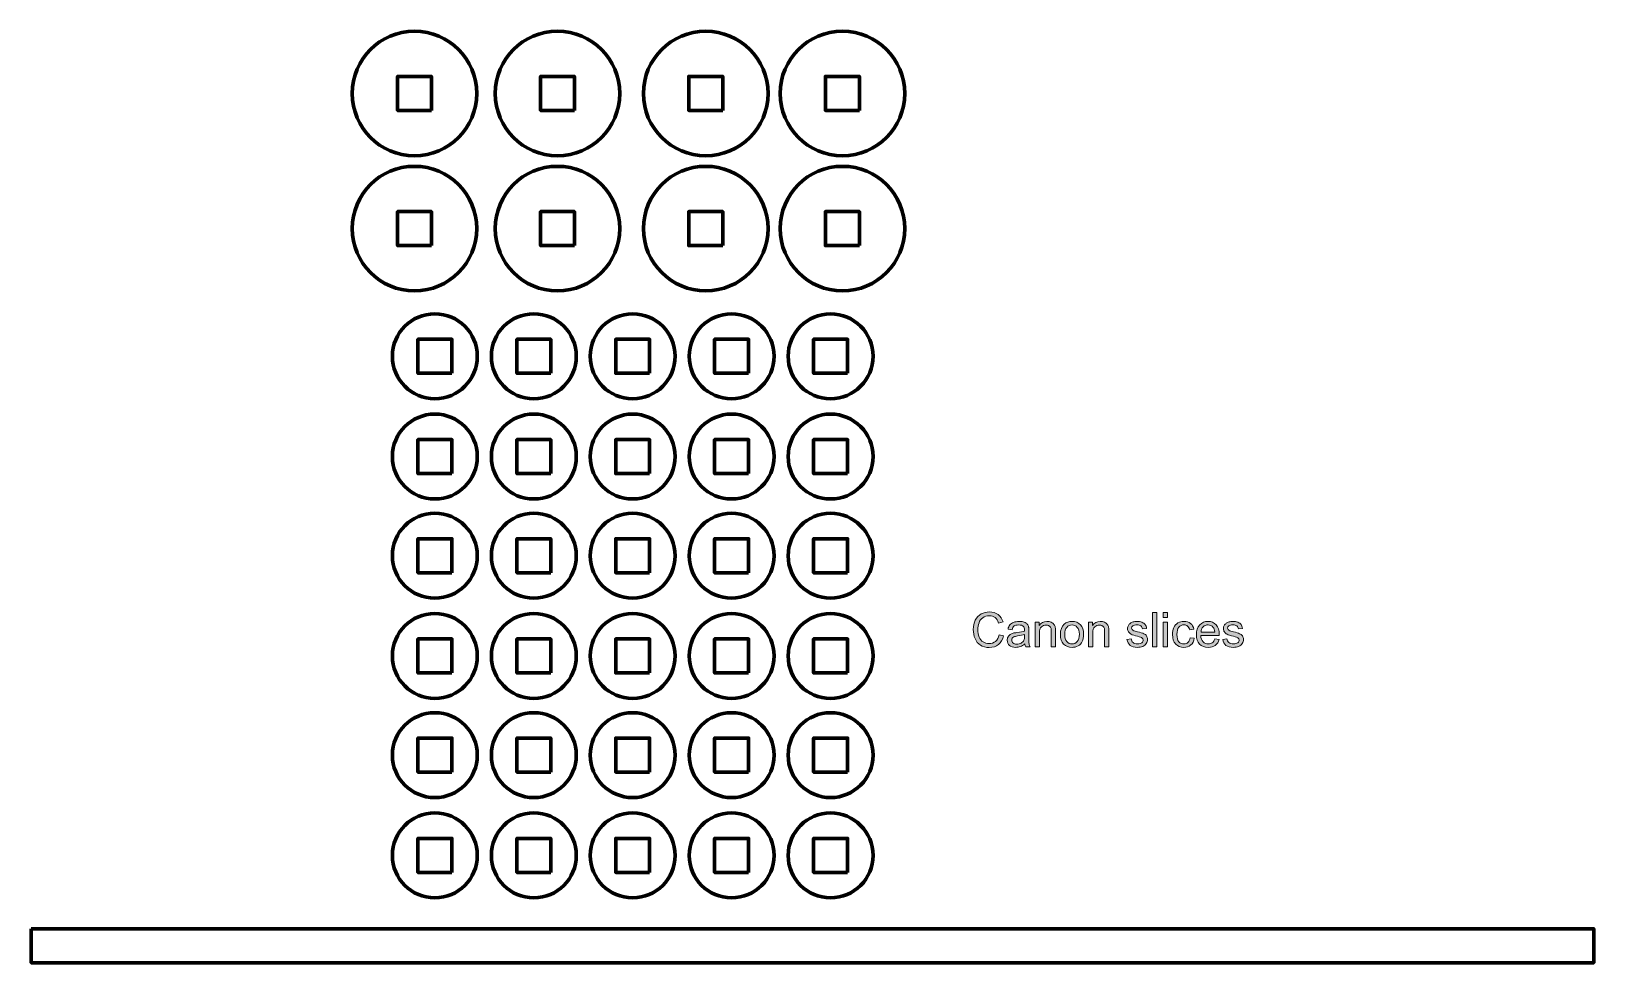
# Model space of a CAD drawing. Header units: inches. Extents: x 247 to 2765, y -1897 to -1110.
# Drawn here: x 656.5 to 794.5, y -1612.4 to -1530.1 of the extents above; entities that cross this region are included whole.
import ezdxf

# ---------------------------------------------------------------- set-up
doc = ezdxf.new("R2010")
doc.units = ezdxf.units.IN
doc.header["$MEASUREMENT"] = 0
doc.layers.add('Layer 1', color=7, linetype='Continuous')

# ---------------------------------------------------------------- blocks, each defined once
blk = doc.blocks.new('block 120')
at = {"layer": 'Layer 1', "true_color": 0x3cb54a}
h = blk.add_hatch(color=95, dxfattribs=at)
h.dxf.hatch_style = 2
edge = h.paths.add_edge_path()
edge.add_spline(control_points=[(742.02, -1583.43), (742.02, -1583.43), (742.42, -1583.53), (742.42, -1583.53), (742.34, -1583.86), (742.18, -1584.11), (741.97, -1584.29), (741.75, -1584.46), (741.48, -1584.55), (741.16, -1584.55), (740.84, -1584.55), (740.57, -1584.48), (740.37, -1584.35), (740.16, -1584.21), (740.01, -1584.02), (739.9, -1583.77), (739.79, -1583.52), (739.74, -1583.24), (739.74, -1582.96), (739.74, -1582.64), (739.8, -1582.36), (739.92, -1582.13), (740.04, -1581.89), (740.21, -1581.72), (740.44, -1581.59), (740.66, -1581.47), (740.9, -1581.41), (741.17, -1581.41), (741.47, -1581.41), (741.73, -1581.49), (741.94, -1581.64), (742.14, -1581.8), (742.29, -1582.01), (742.37, -1582.29), (742.37, -1582.29), (741.97, -1582.39), (741.97, -1582.39), (741.9, -1582.17), (741.8, -1582.01), (741.67, -1581.9), (741.53, -1581.8), (741.37, -1581.75), (741.16, -1581.75), (740.93, -1581.75), (740.74, -1581.81), (740.58, -1581.92), (740.42, -1582.03), (740.31, -1582.18), (740.25, -1582.37), (740.19, -1582.56), (740.15, -1582.75), (740.15, -1582.95), (740.15, -1583.21), (740.19, -1583.43), (740.27, -1583.63), (740.34, -1583.82), (740.46, -1583.96), (740.62, -1584.06), (740.77, -1584.15), (740.95, -1584.2), (741.13, -1584.2), (741.36, -1584.2), (741.55, -1584.14), (741.7, -1584.01), (741.86, -1583.88), (741.96, -1583.69), (742.02, -1583.43)], knot_values=[0, 0, 0, 0, 1, 1, 1, 2, 2, 2, 3, 3, 3, 4, 4, 4, 5, 5, 5, 6, 6, 6, 7, 7, 7, 8, 8, 8, 9, 9, 9, 10, 10, 10, 11, 11, 11, 12, 12, 12, 13, 13, 13, 14, 14, 14, 15, 15, 15, 16, 16, 16, 17, 17, 17, 18, 18, 18, 19, 19, 19, 20, 20, 20, 21, 21, 21, 22, 22, 22, 22], degree=3, periodic=1)
h = blk.add_hatch(color=95, dxfattribs=at)
h.dxf.hatch_style = 2
h.paths.add_polyline_path([(755.57, -1584.49), (755.57, -1581.46), (755.94, -1581.46), (755.94, -1584.49)])
h = blk.add_hatch(color=95, dxfattribs=at)
h.dxf.hatch_style = 2
h.paths.add_polyline_path([(756.52, -1581.89), (756.52, -1581.46), (756.89, -1581.46), (756.89, -1581.89)])
h.paths.add_polyline_path([(756.52, -1584.49), (756.52, -1582.3), (756.89, -1582.3), (756.89, -1584.49)])
h = blk.add_hatch(color=95, dxfattribs=at)
h.dxf.hatch_style = 2
edge = h.paths.add_edge_path()
edge.add_spline(control_points=[(744.3, -1584.22), (744.16, -1584.34), (744.03, -1584.42), (743.9, -1584.47), (743.77, -1584.52), (743.64, -1584.54), (743.49, -1584.54), (743.25, -1584.54), (743.06, -1584.48), (742.93, -1584.37), (742.81, -1584.25), (742.74, -1584.1), (742.74, -1583.91), (742.74, -1583.81), (742.76, -1583.71), (742.81, -1583.62), (742.86, -1583.53), (742.93, -1583.46), (743.01, -1583.41), (743.08, -1583.35), (743.17, -1583.31), (743.27, -1583.28), (743.35, -1583.26), (743.46, -1583.25), (743.6, -1583.23), (743.91, -1583.19), (744.13, -1583.15), (744.27, -1583.1), (744.27, -1583.05), (744.27, -1583.02), (744.27, -1583), (744.27, -1582.85), (744.23, -1582.75), (744.16, -1582.68), (744.07, -1582.6), (743.93, -1582.56), (743.74, -1582.56), (743.57, -1582.56), (743.44, -1582.59), (743.35, -1582.65), (743.27, -1582.71), (743.21, -1582.82), (743.17, -1582.98), (743.17, -1582.98), (742.81, -1582.93), (742.81, -1582.93), (742.84, -1582.77), (742.89, -1582.64), (742.97, -1582.55), (743.04, -1582.45), (743.15, -1582.38), (743.3, -1582.33), (743.44, -1582.28), (743.61, -1582.25), (743.8, -1582.25), (743.98, -1582.25), (744.13, -1582.27), (744.25, -1582.32), (744.37, -1582.36), (744.46, -1582.42), (744.51, -1582.48), (744.57, -1582.55), (744.6, -1582.63), (744.63, -1582.74), (744.64, -1582.8), (744.64, -1582.91), (744.64, -1583.08), (744.64, -1583.08), (744.64, -1583.58), (744.64, -1583.58), (744.64, -1583.92), (744.65, -1584.14), (744.67, -1584.23), (744.68, -1584.32), (744.72, -1584.41), (744.76, -1584.49), (744.76, -1584.49), (744.37, -1584.49), (744.37, -1584.49), (744.33, -1584.42), (744.31, -1584.33), (744.3, -1584.22)], knot_values=[0, 0, 0, 0, 1, 1, 1, 2, 2, 2, 3, 3, 3, 4, 4, 4, 5, 5, 5, 6, 6, 6, 7, 7, 7, 8, 8, 8, 9, 9, 9, 10, 10, 10, 11, 11, 11, 12, 12, 12, 13, 13, 13, 14, 14, 14, 15, 15, 15, 16, 16, 16, 17, 17, 17, 18, 18, 18, 19, 19, 19, 20, 20, 20, 21, 21, 21, 22, 22, 22, 23, 23, 23, 24, 24, 24, 25, 25, 25, 26, 26, 26, 27, 27, 27, 27], degree=3, periodic=1)
edge = h.paths.add_edge_path()
edge.add_spline(control_points=[(744.27, -1583.39), (744.13, -1583.45), (743.93, -1583.49), (743.66, -1583.53), (743.51, -1583.55), (743.4, -1583.58), (743.33, -1583.61), (743.27, -1583.63), (743.22, -1583.67), (743.19, -1583.73), (743.15, -1583.78), (743.14, -1583.84), (743.14, -1583.9), (743.14, -1584), (743.17, -1584.09), (743.25, -1584.15), (743.32, -1584.22), (743.43, -1584.25), (743.58, -1584.25), (743.72, -1584.25), (743.85, -1584.22), (743.96, -1584.16), (744.07, -1584.09), (744.16, -1584.01), (744.21, -1583.9), (744.25, -1583.82), (744.27, -1583.69), (744.27, -1583.53), (744.27, -1583.53), (744.27, -1583.39), (744.27, -1583.39)], knot_values=[0, 0, 0, 0, 1, 1, 1, 2, 2, 2, 3, 3, 3, 4, 4, 4, 5, 5, 5, 6, 6, 6, 7, 7, 7, 8, 8, 8, 9, 9, 9, 10, 10, 10, 10], degree=3, periodic=1)
h = blk.add_hatch(color=95, dxfattribs=at)
h.dxf.hatch_style = 2
edge = h.paths.add_edge_path()
edge.add_spline(control_points=[(745.22, -1584.49), (745.22, -1584.49), (745.22, -1582.3), (745.22, -1582.3), (745.22, -1582.3), (745.56, -1582.3), (745.56, -1582.3), (745.56, -1582.3), (745.56, -1582.61), (745.56, -1582.61), (745.72, -1582.37), (745.95, -1582.25), (746.25, -1582.25), (746.39, -1582.25), (746.51, -1582.27), (746.62, -1582.32), (746.73, -1582.37), (746.81, -1582.43), (746.87, -1582.51), (746.92, -1582.58), (746.96, -1582.68), (746.98, -1582.78), (747, -1582.85), (747, -1582.97), (747, -1583.14), (747, -1583.14), (747, -1584.49), (747, -1584.49), (747, -1584.49), (746.63, -1584.49), (746.63, -1584.49), (746.63, -1584.49), (746.63, -1583.16), (746.63, -1583.16), (746.63, -1583.01), (746.62, -1582.89), (746.59, -1582.82), (746.56, -1582.74), (746.51, -1582.68), (746.43, -1582.64), (746.36, -1582.59), (746.27, -1582.57), (746.17, -1582.57), (746.02, -1582.57), (745.88, -1582.62), (745.76, -1582.72), (745.65, -1582.82), (745.59, -1583.01), (745.59, -1583.29), (745.59, -1583.29), (745.59, -1584.49), (745.59, -1584.49), (745.59, -1584.49), (745.22, -1584.49), (745.22, -1584.49), (745.22, -1584.49), (745.22, -1584.49), (745.22, -1584.49)], knot_values=[0, 0, 0, 0, 1, 1, 1, 2, 2, 2, 3, 3, 3, 4, 4, 4, 5, 5, 5, 6, 6, 6, 7, 7, 7, 8, 8, 8, 9, 9, 9, 10, 10, 10, 11, 11, 11, 12, 12, 12, 13, 13, 13, 14, 14, 14, 15, 15, 15, 16, 16, 16, 17, 17, 17, 18, 18, 18, 19, 19, 19, 19], degree=3, periodic=1)
h = blk.add_hatch(color=95, dxfattribs=at)
h.dxf.hatch_style = 2
edge = h.paths.add_edge_path()
edge.add_spline(control_points=[(747.44, -1583.4), (747.44, -1582.99), (747.55, -1582.69), (747.78, -1582.49), (747.96, -1582.33), (748.19, -1582.25), (748.47, -1582.25), (748.77, -1582.25), (749.01, -1582.35), (749.21, -1582.55), (749.4, -1582.74), (749.49, -1583.02), (749.49, -1583.36), (749.49, -1583.65), (749.45, -1583.87), (749.37, -1584.03), (749.28, -1584.19), (749.16, -1584.32), (749, -1584.41), (748.83, -1584.5), (748.66, -1584.54), (748.47, -1584.54), (748.16, -1584.54), (747.91, -1584.44), (747.72, -1584.25), (747.53, -1584.05), (747.44, -1583.77), (747.44, -1583.4)], knot_values=[0, 0, 0, 0, 1, 1, 1, 2, 2, 2, 3, 3, 3, 4, 4, 4, 5, 5, 5, 6, 6, 6, 7, 7, 7, 8, 8, 8, 9, 9, 9, 9], degree=3, periodic=1)
edge = h.paths.add_edge_path()
edge.add_spline(control_points=[(747.82, -1583.4), (747.82, -1583.68), (747.88, -1583.89), (748, -1584.03), (748.13, -1584.17), (748.28, -1584.24), (748.47, -1584.24), (748.65, -1584.24), (748.8, -1584.17), (748.93, -1584.03), (749.05, -1583.89), (749.11, -1583.67), (749.11, -1583.38), (749.11, -1583.11), (749.05, -1582.91), (748.93, -1582.77), (748.8, -1582.63), (748.65, -1582.56), (748.47, -1582.56), (748.28, -1582.56), (748.13, -1582.63), (748, -1582.77), (747.88, -1582.9), (747.82, -1583.11), (747.82, -1583.4)], knot_values=[0, 0, 0, 0, 1, 1, 1, 2, 2, 2, 3, 3, 3, 4, 4, 4, 5, 5, 5, 6, 6, 6, 7, 7, 7, 8, 8, 8, 8], degree=3, periodic=1)
h = blk.add_hatch(color=95, dxfattribs=at)
h.dxf.hatch_style = 2
edge = h.paths.add_edge_path()
edge.add_spline(control_points=[(749.93, -1584.49), (749.93, -1584.49), (749.93, -1582.3), (749.93, -1582.3), (749.93, -1582.3), (750.26, -1582.3), (750.26, -1582.3), (750.26, -1582.3), (750.26, -1582.61), (750.26, -1582.61), (750.42, -1582.37), (750.66, -1582.25), (750.96, -1582.25), (751.09, -1582.25), (751.22, -1582.27), (751.33, -1582.32), (751.44, -1582.37), (751.52, -1582.43), (751.58, -1582.51), (751.63, -1582.58), (751.67, -1582.68), (751.69, -1582.78), (751.71, -1582.85), (751.71, -1582.97), (751.71, -1583.14), (751.71, -1583.14), (751.71, -1584.49), (751.71, -1584.49), (751.71, -1584.49), (751.34, -1584.49), (751.34, -1584.49), (751.34, -1584.49), (751.34, -1583.16), (751.34, -1583.16), (751.34, -1583.01), (751.33, -1582.89), (751.3, -1582.82), (751.27, -1582.74), (751.22, -1582.68), (751.14, -1582.64), (751.07, -1582.59), (750.98, -1582.57), (750.88, -1582.57), (750.73, -1582.57), (750.59, -1582.62), (750.47, -1582.72), (750.36, -1582.82), (750.3, -1583.01), (750.3, -1583.29), (750.3, -1583.29), (750.3, -1584.49), (750.3, -1584.49), (750.3, -1584.49), (749.93, -1584.49), (749.93, -1584.49), (749.93, -1584.49), (749.93, -1584.49), (749.93, -1584.49)], knot_values=[0, 0, 0, 0, 1, 1, 1, 2, 2, 2, 3, 3, 3, 4, 4, 4, 5, 5, 5, 6, 6, 6, 7, 7, 7, 8, 8, 8, 9, 9, 9, 10, 10, 10, 11, 11, 11, 12, 12, 12, 13, 13, 13, 14, 14, 14, 15, 15, 15, 16, 16, 16, 17, 17, 17, 18, 18, 18, 19, 19, 19, 19], degree=3, periodic=1)
h = blk.add_hatch(color=95, dxfattribs=at)
h.dxf.hatch_style = 2
edge = h.paths.add_edge_path()
edge.add_spline(control_points=[(753.31, -1583.84), (753.31, -1583.84), (753.68, -1583.78), (753.68, -1583.78), (753.7, -1583.93), (753.76, -1584.04), (753.85, -1584.12), (753.95, -1584.2), (754.08, -1584.24), (754.25, -1584.24), (754.42, -1584.24), (754.54, -1584.2), (754.63, -1584.13), (754.71, -1584.06), (754.75, -1583.98), (754.75, -1583.89), (754.75, -1583.8), (754.72, -1583.74), (754.64, -1583.69), (754.59, -1583.66), (754.46, -1583.61), (754.26, -1583.56), (753.99, -1583.49), (753.8, -1583.43), (753.69, -1583.38), (753.59, -1583.33), (753.51, -1583.26), (753.45, -1583.18), (753.4, -1583.09), (753.37, -1582.99), (753.37, -1582.88), (753.37, -1582.78), (753.4, -1582.69), (753.44, -1582.61), (753.48, -1582.53), (753.55, -1582.46), (753.62, -1582.4), (753.68, -1582.36), (753.76, -1582.32), (753.86, -1582.29), (753.96, -1582.26), (754.07, -1582.25), (754.18, -1582.25), (754.35, -1582.25), (754.5, -1582.27), (754.63, -1582.32), (754.76, -1582.37), (754.86, -1582.44), (754.92, -1582.52), (754.98, -1582.61), (755.03, -1582.72), (755.05, -1582.86), (755.05, -1582.86), (754.69, -1582.91), (754.69, -1582.91), (754.67, -1582.8), (754.62, -1582.71), (754.54, -1582.65), (754.46, -1582.59), (754.35, -1582.55), (754.21, -1582.55), (754.04, -1582.55), (753.92, -1582.58), (753.84, -1582.64), (753.77, -1582.69), (753.73, -1582.76), (753.73, -1582.84), (753.73, -1582.89), (753.75, -1582.93), (753.78, -1582.97), (753.81, -1583.01), (753.86, -1583.04), (753.92, -1583.07), (753.96, -1583.08), (754.07, -1583.11), (754.25, -1583.16), (754.51, -1583.23), (754.7, -1583.29), (754.8, -1583.33), (754.9, -1583.38), (754.99, -1583.44), (755.05, -1583.53), (755.1, -1583.61), (755.13, -1583.72), (755.13, -1583.85), (755.13, -1583.97), (755.1, -1584.09), (755.02, -1584.2), (754.95, -1584.31), (754.85, -1584.39), (754.71, -1584.45), (754.58, -1584.51), (754.42, -1584.54), (754.25, -1584.54), (753.96, -1584.54), (753.75, -1584.48), (753.6, -1584.36), (753.45, -1584.25), (753.35, -1584.07), (753.31, -1583.84)], knot_values=[0, 0, 0, 0, 1, 1, 1, 2, 2, 2, 3, 3, 3, 4, 4, 4, 5, 5, 5, 6, 6, 6, 7, 7, 7, 8, 8, 8, 9, 9, 9, 10, 10, 10, 11, 11, 11, 12, 12, 12, 13, 13, 13, 14, 14, 14, 15, 15, 15, 16, 16, 16, 17, 17, 17, 18, 18, 18, 19, 19, 19, 20, 20, 20, 21, 21, 21, 22, 22, 22, 23, 23, 23, 24, 24, 24, 25, 25, 25, 26, 26, 26, 27, 27, 27, 28, 28, 28, 29, 29, 29, 30, 30, 30, 31, 31, 31, 32, 32, 32, 33, 33, 33, 33], degree=3, periodic=1)
h = blk.add_hatch(color=95, dxfattribs=at)
h.dxf.hatch_style = 2
edge = h.paths.add_edge_path()
edge.add_spline(control_points=[(758.89, -1583.69), (758.89, -1583.69), (759.26, -1583.74), (759.26, -1583.74), (759.22, -1583.99), (759.11, -1584.19), (758.95, -1584.33), (758.78, -1584.47), (758.58, -1584.54), (758.34, -1584.54), (758.04, -1584.54), (757.8, -1584.44), (757.62, -1584.25), (757.43, -1584.05), (757.34, -1583.77), (757.34, -1583.4), (757.34, -1583.17), (757.38, -1582.96), (757.46, -1582.78), (757.54, -1582.6), (757.66, -1582.47), (757.82, -1582.38), (757.98, -1582.29), (758.16, -1582.25), (758.34, -1582.25), (758.58, -1582.25), (758.78, -1582.31), (758.93, -1582.43), (759.08, -1582.55), (759.18, -1582.72), (759.22, -1582.94), (759.22, -1582.94), (758.86, -1583), (758.86, -1583), (758.82, -1582.85), (758.76, -1582.74), (758.67, -1582.67), (758.59, -1582.59), (758.48, -1582.55), (758.36, -1582.55), (758.17, -1582.55), (758.02, -1582.62), (757.9, -1582.76), (757.78, -1582.89), (757.73, -1583.1), (757.73, -1583.39), (757.73, -1583.69), (757.78, -1583.9), (757.89, -1584.04), (758.01, -1584.17), (758.16, -1584.24), (758.34, -1584.24), (758.48, -1584.24), (758.61, -1584.19), (758.7, -1584.1), (758.8, -1584.01), (758.86, -1583.88), (758.89, -1583.69)], knot_values=[0, 0, 0, 0, 1, 1, 1, 2, 2, 2, 3, 3, 3, 4, 4, 4, 5, 5, 5, 6, 6, 6, 7, 7, 7, 8, 8, 8, 9, 9, 9, 10, 10, 10, 11, 11, 11, 12, 12, 12, 13, 13, 13, 14, 14, 14, 15, 15, 15, 16, 16, 16, 17, 17, 17, 18, 18, 18, 19, 19, 19, 19], degree=3, periodic=1)
h = blk.add_hatch(color=95, dxfattribs=at)
h.dxf.hatch_style = 2
edge = h.paths.add_edge_path()
edge.add_spline(control_points=[(761.08, -1583.79), (761.08, -1583.79), (761.46, -1583.83), (761.46, -1583.83), (761.4, -1584.06), (761.29, -1584.23), (761.12, -1584.36), (760.96, -1584.48), (760.75, -1584.54), (760.5, -1584.54), (760.17, -1584.54), (759.92, -1584.44), (759.73, -1584.25), (759.54, -1584.05), (759.45, -1583.77), (759.45, -1583.41), (759.45, -1583.05), (759.55, -1582.76), (759.74, -1582.55), (759.93, -1582.35), (760.17, -1582.25), (760.48, -1582.25), (760.77, -1582.25), (761.01, -1582.35), (761.2, -1582.55), (761.38, -1582.75), (761.47, -1583.03), (761.47, -1583.39), (761.47, -1583.41), (761.47, -1583.45), (761.47, -1583.49), (761.47, -1583.49), (759.83, -1583.49), (759.83, -1583.49), (759.85, -1583.73), (759.92, -1583.92), (760.04, -1584.05), (760.16, -1584.17), (760.31, -1584.24), (760.5, -1584.24), (760.64, -1584.24), (760.75, -1584.2), (760.85, -1584.13), (760.94, -1584.06), (761.02, -1583.94), (761.08, -1583.79)], knot_values=[0, 0, 0, 0, 1, 1, 1, 2, 2, 2, 3, 3, 3, 4, 4, 4, 5, 5, 5, 6, 6, 6, 7, 7, 7, 8, 8, 8, 9, 9, 9, 10, 10, 10, 11, 11, 11, 12, 12, 12, 13, 13, 13, 14, 14, 14, 15, 15, 15, 15], degree=3, periodic=1)
edge = h.paths.add_edge_path()
edge.add_spline(control_points=[(759.86, -1583.19), (759.86, -1583.19), (761.08, -1583.19), (761.08, -1583.19), (761.06, -1583), (761.02, -1582.86), (760.94, -1582.77), (760.82, -1582.63), (760.67, -1582.55), (760.48, -1582.55), (760.31, -1582.55), (760.16, -1582.61), (760.05, -1582.73), (759.93, -1582.84), (759.87, -1582.99), (759.86, -1583.19)], knot_values=[0, 0, 0, 0, 1, 1, 1, 2, 2, 2, 3, 3, 3, 4, 4, 4, 5, 5, 5, 5], degree=3, periodic=1)
h = blk.add_hatch(color=95, dxfattribs=at)
h.dxf.hatch_style = 2
edge = h.paths.add_edge_path()
edge.add_spline(control_points=[(761.78, -1583.84), (761.78, -1583.84), (762.15, -1583.78), (762.15, -1583.78), (762.17, -1583.93), (762.23, -1584.04), (762.32, -1584.12), (762.41, -1584.2), (762.55, -1584.24), (762.72, -1584.24), (762.89, -1584.24), (763.01, -1584.2), (763.1, -1584.13), (763.18, -1584.06), (763.22, -1583.98), (763.22, -1583.89), (763.22, -1583.8), (763.18, -1583.74), (763.11, -1583.69), (763.06, -1583.66), (762.93, -1583.61), (762.73, -1583.56), (762.46, -1583.49), (762.27, -1583.43), (762.16, -1583.38), (762.06, -1583.33), (761.98, -1583.26), (761.92, -1583.18), (761.87, -1583.09), (761.84, -1582.99), (761.84, -1582.88), (761.84, -1582.78), (761.86, -1582.69), (761.91, -1582.61), (761.95, -1582.53), (762.01, -1582.46), (762.09, -1582.4), (762.15, -1582.36), (762.23, -1582.32), (762.33, -1582.29), (762.43, -1582.26), (762.54, -1582.25), (762.65, -1582.25), (762.82, -1582.25), (762.97, -1582.27), (763.1, -1582.32), (763.23, -1582.37), (763.33, -1582.44), (763.39, -1582.52), (763.45, -1582.61), (763.5, -1582.72), (763.52, -1582.86), (763.52, -1582.86), (763.16, -1582.91), (763.16, -1582.91), (763.14, -1582.8), (763.09, -1582.71), (763.01, -1582.65), (762.93, -1582.59), (762.82, -1582.55), (762.68, -1582.55), (762.51, -1582.55), (762.38, -1582.58), (762.31, -1582.64), (762.24, -1582.69), (762.2, -1582.76), (762.2, -1582.84), (762.2, -1582.89), (762.22, -1582.93), (762.25, -1582.97), (762.28, -1583.01), (762.33, -1583.04), (762.39, -1583.07), (762.43, -1583.08), (762.54, -1583.11), (762.72, -1583.16), (762.98, -1583.23), (763.16, -1583.29), (763.27, -1583.33), (763.37, -1583.38), (763.46, -1583.44), (763.51, -1583.53), (763.57, -1583.61), (763.6, -1583.72), (763.6, -1583.85), (763.6, -1583.97), (763.57, -1584.09), (763.49, -1584.2), (763.42, -1584.31), (763.32, -1584.39), (763.18, -1584.45), (763.04, -1584.51), (762.89, -1584.54), (762.72, -1584.54), (762.43, -1584.54), (762.21, -1584.48), (762.06, -1584.36), (761.92, -1584.25), (761.82, -1584.07), (761.78, -1583.84)], knot_values=[0, 0, 0, 0, 1, 1, 1, 2, 2, 2, 3, 3, 3, 4, 4, 4, 5, 5, 5, 6, 6, 6, 7, 7, 7, 8, 8, 8, 9, 9, 9, 10, 10, 10, 11, 11, 11, 12, 12, 12, 13, 13, 13, 14, 14, 14, 15, 15, 15, 16, 16, 16, 17, 17, 17, 18, 18, 18, 19, 19, 19, 20, 20, 20, 21, 21, 21, 22, 22, 22, 23, 23, 23, 24, 24, 24, 25, 25, 25, 26, 26, 26, 27, 27, 27, 28, 28, 28, 29, 29, 29, 30, 30, 30, 31, 31, 31, 32, 32, 32, 33, 33, 33, 33], degree=3, periodic=1)
at = {"layer": 'Layer 1', "lineweight": 0}
for points in [[(755.57, -1584.49), (755.57, -1581.46), (755.94, -1581.46), (755.94, -1584.49), (755.57, -1584.49)], [(756.52, -1581.89), (756.52, -1581.46), (756.89, -1581.46), (756.89, -1581.89), (756.52, -1581.89)], [(756.52, -1584.49), (756.52, -1582.3), (756.89, -1582.3), (756.89, -1584.49), (756.52, -1584.49)]]:
    blk.add_lwpolyline(points, dxfattribs=at)
for points, knots in [([(742.02, -1583.43), (742.02, -1583.43), (742.42, -1583.53), (742.42, -1583.53), (742.34, -1583.86), (742.18, -1584.11), (741.97, -1584.29), (741.75, -1584.46), (741.48, -1584.55), (741.16, -1584.55), (740.84, -1584.55), (740.57, -1584.48), (740.37, -1584.35), (740.16, -1584.21), (740.01, -1584.02), (739.9, -1583.77), (739.79, -1583.52), (739.74, -1583.24), (739.74, -1582.96), (739.74, -1582.64), (739.8, -1582.36), (739.92, -1582.13), (740.04, -1581.89), (740.21, -1581.72), (740.44, -1581.59), (740.66, -1581.47), (740.9, -1581.41), (741.17, -1581.41), (741.47, -1581.41), (741.73, -1581.49), (741.94, -1581.64), (742.14, -1581.8), (742.29, -1582.01), (742.37, -1582.29), (742.37, -1582.29), (741.97, -1582.39), (741.97, -1582.39), (741.9, -1582.17), (741.8, -1582.01), (741.67, -1581.9), (741.53, -1581.8), (741.37, -1581.75), (741.16, -1581.75), (740.93, -1581.75), (740.74, -1581.81), (740.58, -1581.92), (740.42, -1582.03), (740.31, -1582.18), (740.25, -1582.37), (740.19, -1582.56), (740.15, -1582.75), (740.15, -1582.95), (740.15, -1583.21), (740.19, -1583.43), (740.27, -1583.63), (740.34, -1583.82), (740.46, -1583.96), (740.62, -1584.06), (740.77, -1584.15), (740.95, -1584.2), (741.13, -1584.2), (741.36, -1584.2), (741.55, -1584.14), (741.7, -1584.01), (741.86, -1583.88), (741.96, -1583.69), (742.02, -1583.43)], [0, 0, 0, 0, 1, 1, 1, 2, 2, 2, 3, 3, 3, 4, 4, 4, 5, 5, 5, 6, 6, 6, 7, 7, 7, 8, 8, 8, 9, 9, 9, 10, 10, 10, 11, 11, 11, 12, 12, 12, 13, 13, 13, 14, 14, 14, 15, 15, 15, 16, 16, 16, 17, 17, 17, 18, 18, 18, 19, 19, 19, 20, 20, 20, 21, 21, 21, 22, 22, 22, 22]), ([(744.3, -1584.22), (744.16, -1584.34), (744.03, -1584.42), (743.9, -1584.47), (743.77, -1584.52), (743.64, -1584.54), (743.49, -1584.54), (743.25, -1584.54), (743.06, -1584.48), (742.93, -1584.37), (742.81, -1584.25), (742.74, -1584.1), (742.74, -1583.91), (742.74, -1583.81), (742.76, -1583.71), (742.81, -1583.62), (742.86, -1583.53), (742.93, -1583.46), (743.01, -1583.41), (743.08, -1583.35), (743.17, -1583.31), (743.27, -1583.28), (743.35, -1583.26), (743.46, -1583.25), (743.6, -1583.23), (743.91, -1583.19), (744.13, -1583.15), (744.27, -1583.1), (744.27, -1583.05), (744.27, -1583.02), (744.27, -1583), (744.27, -1582.85), (744.23, -1582.75), (744.16, -1582.68), (744.07, -1582.6), (743.93, -1582.56), (743.74, -1582.56), (743.57, -1582.56), (743.44, -1582.59), (743.35, -1582.65), (743.27, -1582.71), (743.21, -1582.82), (743.17, -1582.98), (743.17, -1582.98), (742.81, -1582.93), (742.81, -1582.93), (742.84, -1582.77), (742.89, -1582.64), (742.97, -1582.55), (743.04, -1582.45), (743.15, -1582.38), (743.3, -1582.33), (743.44, -1582.28), (743.61, -1582.25), (743.8, -1582.25), (743.98, -1582.25), (744.13, -1582.27), (744.25, -1582.32), (744.37, -1582.36), (744.46, -1582.42), (744.51, -1582.48), (744.57, -1582.55), (744.6, -1582.63), (744.63, -1582.74), (744.64, -1582.8), (744.64, -1582.91), (744.64, -1583.08), (744.64, -1583.08), (744.64, -1583.58), (744.64, -1583.58), (744.64, -1583.92), (744.65, -1584.14), (744.67, -1584.23), (744.68, -1584.32), (744.72, -1584.41), (744.76, -1584.49), (744.76, -1584.49), (744.37, -1584.49), (744.37, -1584.49), (744.33, -1584.42), (744.31, -1584.33), (744.3, -1584.22)], [0, 0, 0, 0, 1, 1, 1, 2, 2, 2, 3, 3, 3, 4, 4, 4, 5, 5, 5, 6, 6, 6, 7, 7, 7, 8, 8, 8, 9, 9, 9, 10, 10, 10, 11, 11, 11, 12, 12, 12, 13, 13, 13, 14, 14, 14, 15, 15, 15, 16, 16, 16, 17, 17, 17, 18, 18, 18, 19, 19, 19, 20, 20, 20, 21, 21, 21, 22, 22, 22, 23, 23, 23, 24, 24, 24, 25, 25, 25, 26, 26, 26, 27, 27, 27, 27]), ([(745.22, -1584.49), (745.22, -1584.49), (745.22, -1582.3), (745.22, -1582.3), (745.22, -1582.3), (745.56, -1582.3), (745.56, -1582.3), (745.56, -1582.3), (745.56, -1582.61), (745.56, -1582.61), (745.72, -1582.37), (745.95, -1582.25), (746.25, -1582.25), (746.39, -1582.25), (746.51, -1582.27), (746.62, -1582.32), (746.73, -1582.37), (746.81, -1582.43), (746.87, -1582.51), (746.92, -1582.58), (746.96, -1582.68), (746.98, -1582.78), (747, -1582.85), (747, -1582.97), (747, -1583.14), (747, -1583.14), (747, -1584.49), (747, -1584.49), (747, -1584.49), (746.63, -1584.49), (746.63, -1584.49), (746.63, -1584.49), (746.63, -1583.16), (746.63, -1583.16), (746.63, -1583.01), (746.62, -1582.89), (746.59, -1582.82), (746.56, -1582.74), (746.51, -1582.68), (746.43, -1582.64), (746.36, -1582.59), (746.27, -1582.57), (746.17, -1582.57), (746.02, -1582.57), (745.88, -1582.62), (745.76, -1582.72), (745.65, -1582.82), (745.59, -1583.01), (745.59, -1583.29), (745.59, -1583.29), (745.59, -1584.49), (745.59, -1584.49), (745.59, -1584.49), (745.22, -1584.49), (745.22, -1584.49), (745.22, -1584.49), (745.22, -1584.49), (745.22, -1584.49)], [0, 0, 0, 0, 1, 1, 1, 2, 2, 2, 3, 3, 3, 4, 4, 4, 5, 5, 5, 6, 6, 6, 7, 7, 7, 8, 8, 8, 9, 9, 9, 10, 10, 10, 11, 11, 11, 12, 12, 12, 13, 13, 13, 14, 14, 14, 15, 15, 15, 16, 16, 16, 17, 17, 17, 18, 18, 18, 19, 19, 19, 19]), ([(747.44, -1583.4), (747.44, -1582.99), (747.55, -1582.69), (747.78, -1582.49), (747.96, -1582.33), (748.19, -1582.25), (748.47, -1582.25), (748.77, -1582.25), (749.01, -1582.35), (749.21, -1582.55), (749.4, -1582.74), (749.49, -1583.02), (749.49, -1583.36), (749.49, -1583.65), (749.45, -1583.87), (749.37, -1584.03), (749.28, -1584.19), (749.16, -1584.32), (749, -1584.41), (748.83, -1584.5), (748.66, -1584.54), (748.47, -1584.54), (748.16, -1584.54), (747.91, -1584.44), (747.72, -1584.25), (747.53, -1584.05), (747.44, -1583.77), (747.44, -1583.4)], [0, 0, 0, 0, 1, 1, 1, 2, 2, 2, 3, 3, 3, 4, 4, 4, 5, 5, 5, 6, 6, 6, 7, 7, 7, 8, 8, 8, 9, 9, 9, 9]), ([(747.82, -1583.4), (747.82, -1583.68), (747.88, -1583.89), (748, -1584.03), (748.13, -1584.17), (748.28, -1584.24), (748.47, -1584.24), (748.65, -1584.24), (748.8, -1584.17), (748.93, -1584.03), (749.05, -1583.89), (749.11, -1583.67), (749.11, -1583.38), (749.11, -1583.11), (749.05, -1582.91), (748.93, -1582.77), (748.8, -1582.63), (748.65, -1582.56), (748.47, -1582.56), (748.28, -1582.56), (748.13, -1582.63), (748, -1582.77), (747.88, -1582.9), (747.82, -1583.11), (747.82, -1583.4)], [0, 0, 0, 0, 1, 1, 1, 2, 2, 2, 3, 3, 3, 4, 4, 4, 5, 5, 5, 6, 6, 6, 7, 7, 7, 8, 8, 8, 8]), ([(749.93, -1584.49), (749.93, -1584.49), (749.93, -1582.3), (749.93, -1582.3), (749.93, -1582.3), (750.26, -1582.3), (750.26, -1582.3), (750.26, -1582.3), (750.26, -1582.61), (750.26, -1582.61), (750.42, -1582.37), (750.66, -1582.25), (750.96, -1582.25), (751.09, -1582.25), (751.22, -1582.27), (751.33, -1582.32), (751.44, -1582.37), (751.52, -1582.43), (751.58, -1582.51), (751.63, -1582.58), (751.67, -1582.68), (751.69, -1582.78), (751.71, -1582.85), (751.71, -1582.97), (751.71, -1583.14), (751.71, -1583.14), (751.71, -1584.49), (751.71, -1584.49), (751.71, -1584.49), (751.34, -1584.49), (751.34, -1584.49), (751.34, -1584.49), (751.34, -1583.16), (751.34, -1583.16), (751.34, -1583.01), (751.33, -1582.89), (751.3, -1582.82), (751.27, -1582.74), (751.22, -1582.68), (751.14, -1582.64), (751.07, -1582.59), (750.98, -1582.57), (750.88, -1582.57), (750.73, -1582.57), (750.59, -1582.62), (750.47, -1582.72), (750.36, -1582.82), (750.3, -1583.01), (750.3, -1583.29), (750.3, -1583.29), (750.3, -1584.49), (750.3, -1584.49), (750.3, -1584.49), (749.93, -1584.49), (749.93, -1584.49), (749.93, -1584.49), (749.93, -1584.49), (749.93, -1584.49)], [0, 0, 0, 0, 1, 1, 1, 2, 2, 2, 3, 3, 3, 4, 4, 4, 5, 5, 5, 6, 6, 6, 7, 7, 7, 8, 8, 8, 9, 9, 9, 10, 10, 10, 11, 11, 11, 12, 12, 12, 13, 13, 13, 14, 14, 14, 15, 15, 15, 16, 16, 16, 17, 17, 17, 18, 18, 18, 19, 19, 19, 19]), ([(753.31, -1583.84), (753.31, -1583.84), (753.68, -1583.78), (753.68, -1583.78), (753.7, -1583.93), (753.76, -1584.04), (753.85, -1584.12), (753.95, -1584.2), (754.08, -1584.24), (754.25, -1584.24), (754.42, -1584.24), (754.54, -1584.2), (754.63, -1584.13), (754.71, -1584.06), (754.75, -1583.98), (754.75, -1583.89), (754.75, -1583.8), (754.72, -1583.74), (754.64, -1583.69), (754.59, -1583.66), (754.46, -1583.61), (754.26, -1583.56), (753.99, -1583.49), (753.8, -1583.43), (753.69, -1583.38), (753.59, -1583.33), (753.51, -1583.26), (753.45, -1583.18), (753.4, -1583.09), (753.37, -1582.99), (753.37, -1582.88), (753.37, -1582.78), (753.4, -1582.69), (753.44, -1582.61), (753.48, -1582.53), (753.55, -1582.46), (753.62, -1582.4), (753.68, -1582.36), (753.76, -1582.32), (753.86, -1582.29), (753.96, -1582.26), (754.07, -1582.25), (754.18, -1582.25), (754.35, -1582.25), (754.5, -1582.27), (754.63, -1582.32), (754.76, -1582.37), (754.86, -1582.44), (754.92, -1582.52), (754.98, -1582.61), (755.03, -1582.72), (755.05, -1582.86), (755.05, -1582.86), (754.69, -1582.91), (754.69, -1582.91), (754.67, -1582.8), (754.62, -1582.71), (754.54, -1582.65), (754.46, -1582.59), (754.35, -1582.55), (754.21, -1582.55), (754.04, -1582.55), (753.92, -1582.58), (753.84, -1582.64), (753.77, -1582.69), (753.73, -1582.76), (753.73, -1582.84), (753.73, -1582.89), (753.75, -1582.93), (753.78, -1582.97), (753.81, -1583.01), (753.86, -1583.04), (753.92, -1583.07), (753.96, -1583.08), (754.07, -1583.11), (754.25, -1583.16), (754.51, -1583.23), (754.7, -1583.29), (754.8, -1583.33), (754.9, -1583.38), (754.99, -1583.44), (755.05, -1583.53), (755.1, -1583.61), (755.13, -1583.72), (755.13, -1583.85), (755.13, -1583.97), (755.1, -1584.09), (755.02, -1584.2), (754.95, -1584.31), (754.85, -1584.39), (754.71, -1584.45), (754.58, -1584.51), (754.42, -1584.54), (754.25, -1584.54), (753.96, -1584.54), (753.75, -1584.48), (753.6, -1584.36), (753.45, -1584.25), (753.35, -1584.07), (753.31, -1583.84)], [0, 0, 0, 0, 1, 1, 1, 2, 2, 2, 3, 3, 3, 4, 4, 4, 5, 5, 5, 6, 6, 6, 7, 7, 7, 8, 8, 8, 9, 9, 9, 10, 10, 10, 11, 11, 11, 12, 12, 12, 13, 13, 13, 14, 14, 14, 15, 15, 15, 16, 16, 16, 17, 17, 17, 18, 18, 18, 19, 19, 19, 20, 20, 20, 21, 21, 21, 22, 22, 22, 23, 23, 23, 24, 24, 24, 25, 25, 25, 26, 26, 26, 27, 27, 27, 28, 28, 28, 29, 29, 29, 30, 30, 30, 31, 31, 31, 32, 32, 32, 33, 33, 33, 33]), ([(758.89, -1583.69), (758.89, -1583.69), (759.26, -1583.74), (759.26, -1583.74), (759.22, -1583.99), (759.11, -1584.19), (758.95, -1584.33), (758.78, -1584.47), (758.58, -1584.54), (758.34, -1584.54), (758.04, -1584.54), (757.8, -1584.44), (757.62, -1584.25), (757.43, -1584.05), (757.34, -1583.77), (757.34, -1583.4), (757.34, -1583.17), (757.38, -1582.96), (757.46, -1582.78), (757.54, -1582.6), (757.66, -1582.47), (757.82, -1582.38), (757.98, -1582.29), (758.16, -1582.25), (758.34, -1582.25), (758.58, -1582.25), (758.78, -1582.31), (758.93, -1582.43), (759.08, -1582.55), (759.18, -1582.72), (759.22, -1582.94), (759.22, -1582.94), (758.86, -1583), (758.86, -1583), (758.82, -1582.85), (758.76, -1582.74), (758.67, -1582.67), (758.59, -1582.59), (758.48, -1582.55), (758.36, -1582.55), (758.17, -1582.55), (758.02, -1582.62), (757.9, -1582.76), (757.78, -1582.89), (757.73, -1583.1), (757.73, -1583.39), (757.73, -1583.69), (757.78, -1583.9), (757.89, -1584.04), (758.01, -1584.17), (758.16, -1584.24), (758.34, -1584.24), (758.48, -1584.24), (758.61, -1584.19), (758.7, -1584.1), (758.8, -1584.01), (758.86, -1583.88), (758.89, -1583.69)], [0, 0, 0, 0, 1, 1, 1, 2, 2, 2, 3, 3, 3, 4, 4, 4, 5, 5, 5, 6, 6, 6, 7, 7, 7, 8, 8, 8, 9, 9, 9, 10, 10, 10, 11, 11, 11, 12, 12, 12, 13, 13, 13, 14, 14, 14, 15, 15, 15, 16, 16, 16, 17, 17, 17, 18, 18, 18, 19, 19, 19, 19]), ([(761.08, -1583.79), (761.08, -1583.79), (761.46, -1583.83), (761.46, -1583.83), (761.4, -1584.06), (761.29, -1584.23), (761.12, -1584.36), (760.96, -1584.48), (760.75, -1584.54), (760.5, -1584.54), (760.17, -1584.54), (759.92, -1584.44), (759.73, -1584.25), (759.54, -1584.05), (759.45, -1583.77), (759.45, -1583.41), (759.45, -1583.05), (759.55, -1582.76), (759.74, -1582.55), (759.93, -1582.35), (760.17, -1582.25), (760.48, -1582.25), (760.77, -1582.25), (761.01, -1582.35), (761.2, -1582.55), (761.38, -1582.75), (761.47, -1583.03), (761.47, -1583.39), (761.47, -1583.41), (761.47, -1583.45), (761.47, -1583.49), (761.47, -1583.49), (759.83, -1583.49), (759.83, -1583.49), (759.85, -1583.73), (759.92, -1583.92), (760.04, -1584.05), (760.16, -1584.17), (760.31, -1584.24), (760.5, -1584.24), (760.64, -1584.24), (760.75, -1584.2), (760.85, -1584.13), (760.94, -1584.06), (761.02, -1583.94), (761.08, -1583.79)], [0, 0, 0, 0, 1, 1, 1, 2, 2, 2, 3, 3, 3, 4, 4, 4, 5, 5, 5, 6, 6, 6, 7, 7, 7, 8, 8, 8, 9, 9, 9, 10, 10, 10, 11, 11, 11, 12, 12, 12, 13, 13, 13, 14, 14, 14, 15, 15, 15, 15]), ([(759.86, -1583.19), (759.86, -1583.19), (761.08, -1583.19), (761.08, -1583.19), (761.06, -1583), (761.02, -1582.86), (760.94, -1582.77), (760.82, -1582.63), (760.67, -1582.55), (760.48, -1582.55), (760.31, -1582.55), (760.16, -1582.61), (760.05, -1582.73), (759.93, -1582.84), (759.87, -1582.99), (759.86, -1583.19)], [0, 0, 0, 0, 1, 1, 1, 2, 2, 2, 3, 3, 3, 4, 4, 4, 5, 5, 5, 5]), ([(761.78, -1583.84), (761.78, -1583.84), (762.15, -1583.78), (762.15, -1583.78), (762.17, -1583.93), (762.23, -1584.04), (762.32, -1584.12), (762.41, -1584.2), (762.55, -1584.24), (762.72, -1584.24), (762.89, -1584.24), (763.01, -1584.2), (763.1, -1584.13), (763.18, -1584.06), (763.22, -1583.98), (763.22, -1583.89), (763.22, -1583.8), (763.18, -1583.74), (763.11, -1583.69), (763.06, -1583.66), (762.93, -1583.61), (762.73, -1583.56), (762.46, -1583.49), (762.27, -1583.43), (762.16, -1583.38), (762.06, -1583.33), (761.98, -1583.26), (761.92, -1583.18), (761.87, -1583.09), (761.84, -1582.99), (761.84, -1582.88), (761.84, -1582.78), (761.86, -1582.69), (761.91, -1582.61), (761.95, -1582.53), (762.01, -1582.46), (762.09, -1582.4), (762.15, -1582.36), (762.23, -1582.32), (762.33, -1582.29), (762.43, -1582.26), (762.54, -1582.25), (762.65, -1582.25), (762.82, -1582.25), (762.97, -1582.27), (763.1, -1582.32), (763.23, -1582.37), (763.33, -1582.44), (763.39, -1582.52), (763.45, -1582.61), (763.5, -1582.72), (763.52, -1582.86), (763.52, -1582.86), (763.16, -1582.91), (763.16, -1582.91), (763.14, -1582.8), (763.09, -1582.71), (763.01, -1582.65), (762.93, -1582.59), (762.82, -1582.55), (762.68, -1582.55), (762.51, -1582.55), (762.38, -1582.58), (762.31, -1582.64), (762.24, -1582.69), (762.2, -1582.76), (762.2, -1582.84), (762.2, -1582.89), (762.22, -1582.93), (762.25, -1582.97), (762.28, -1583.01), (762.33, -1583.04), (762.39, -1583.07), (762.43, -1583.08), (762.54, -1583.11), (762.72, -1583.16), (762.98, -1583.23), (763.16, -1583.29), (763.27, -1583.33), (763.37, -1583.38), (763.46, -1583.44), (763.51, -1583.53), (763.57, -1583.61), (763.6, -1583.72), (763.6, -1583.85), (763.6, -1583.97), (763.57, -1584.09), (763.49, -1584.2), (763.42, -1584.31), (763.32, -1584.39), (763.18, -1584.45), (763.04, -1584.51), (762.89, -1584.54), (762.72, -1584.54), (762.43, -1584.54), (762.21, -1584.48), (762.06, -1584.36), (761.92, -1584.25), (761.82, -1584.07), (761.78, -1583.84)], [0, 0, 0, 0, 1, 1, 1, 2, 2, 2, 3, 3, 3, 4, 4, 4, 5, 5, 5, 6, 6, 6, 7, 7, 7, 8, 8, 8, 9, 9, 9, 10, 10, 10, 11, 11, 11, 12, 12, 12, 13, 13, 13, 14, 14, 14, 15, 15, 15, 16, 16, 16, 17, 17, 17, 18, 18, 18, 19, 19, 19, 20, 20, 20, 21, 21, 21, 22, 22, 22, 23, 23, 23, 24, 24, 24, 25, 25, 25, 26, 26, 26, 27, 27, 27, 28, 28, 28, 29, 29, 29, 30, 30, 30, 31, 31, 31, 32, 32, 32, 33, 33, 33, 33]), ([(744.27, -1583.39), (744.13, -1583.45), (743.93, -1583.49), (743.66, -1583.53), (743.51, -1583.55), (743.4, -1583.58), (743.33, -1583.61), (743.27, -1583.63), (743.22, -1583.67), (743.19, -1583.73), (743.15, -1583.78), (743.14, -1583.84), (743.14, -1583.9), (743.14, -1584), (743.17, -1584.09), (743.25, -1584.15), (743.32, -1584.22), (743.43, -1584.25), (743.58, -1584.25), (743.72, -1584.25), (743.85, -1584.22), (743.96, -1584.16), (744.07, -1584.09), (744.16, -1584.01), (744.21, -1583.9), (744.25, -1583.82), (744.27, -1583.69), (744.27, -1583.53), (744.27, -1583.53), (744.27, -1583.39), (744.27, -1583.39)], [0, 0, 0, 0, 1, 1, 1, 2, 2, 2, 3, 3, 3, 4, 4, 4, 5, 5, 5, 6, 6, 6, 7, 7, 7, 8, 8, 8, 9, 9, 9, 10, 10, 10, 10])]:
    blk.add_open_spline(points, degree=3, knots=knots, dxfattribs=at)

msp = doc.modelspace()

# ---------------------------------------------------------------- linework, layer by layer
at = {"layer": 'Layer 1', "color": 18, "lineweight": 70, "true_color": 0x010101}
for points in [[(691.89, -1537.1), (688.89, -1537.1), (688.89, -1534.1), (691.89, -1534.1), (691.89, -1537.1)], [(704.52, -1537.1), (701.52, -1537.1), (701.52, -1534.1), (704.52, -1534.1), (704.52, -1537.1)], [(717.61, -1537.1), (714.61, -1537.1), (714.61, -1534.1), (717.61, -1534.1), (717.61, -1537.1)], [(729.69, -1537.1), (726.69, -1537.1), (726.69, -1534.1), (729.69, -1534.1), (729.69, -1537.1)], [(691.89, -1549.04), (688.89, -1549.04), (688.89, -1546.04), (691.89, -1546.04), (691.89, -1549.04)], [(704.52, -1549.04), (701.52, -1549.04), (701.52, -1546.04), (704.52, -1546.04), (704.52, -1549.04)], [(717.61, -1549.04), (714.61, -1549.04), (714.61, -1546.04), (717.61, -1546.04), (717.61, -1549.04)], [(729.69, -1549.04), (726.69, -1549.04), (726.69, -1546.04), (729.69, -1546.04), (729.69, -1549.04)], [(693.69, -1560.32), (690.69, -1560.32), (690.69, -1557.32), (693.69, -1557.32), (693.69, -1560.32)], [(702.43, -1560.32), (699.43, -1560.32), (699.43, -1557.32), (702.43, -1557.32), (702.43, -1560.32)], [(711.16, -1560.32), (708.16, -1560.32), (708.16, -1557.32), (711.16, -1557.32), (711.16, -1560.32)], [(719.9, -1560.32), (716.9, -1560.32), (716.9, -1557.32), (719.9, -1557.32), (719.9, -1560.32)], [(728.64, -1560.32), (725.64, -1560.32), (725.64, -1557.32), (728.64, -1557.32), (728.64, -1560.32)], [(693.69, -1569.18), (690.69, -1569.18), (690.69, -1566.18), (693.69, -1566.18), (693.69, -1569.18)], [(702.43, -1569.18), (699.43, -1569.18), (699.43, -1566.18), (702.43, -1566.18), (702.43, -1569.18)], [(711.16, -1569.18), (708.16, -1569.18), (708.16, -1566.18), (711.16, -1566.18), (711.16, -1569.18)], [(719.9, -1569.18), (716.9, -1569.18), (716.9, -1566.18), (719.9, -1566.18), (719.9, -1569.18)], [(728.64, -1569.18), (725.64, -1569.18), (725.64, -1566.18), (728.64, -1566.18), (728.64, -1569.18)], [(693.69, -1577.94), (690.69, -1577.94), (690.69, -1574.94), (693.69, -1574.94), (693.69, -1577.94)], [(702.43, -1577.94), (699.43, -1577.94), (699.43, -1574.94), (702.43, -1574.94), (702.43, -1577.94)], [(711.16, -1577.94), (708.16, -1577.94), (708.16, -1574.94), (711.16, -1574.94), (711.16, -1577.94)], [(719.9, -1577.94), (716.9, -1577.94), (716.9, -1574.94), (719.9, -1574.94), (719.9, -1577.94)], [(728.64, -1577.94), (725.64, -1577.94), (725.64, -1574.94), (728.64, -1574.94), (728.64, -1577.94)], [(693.69, -1586.8), (690.69, -1586.8), (690.69, -1583.8), (693.69, -1583.8), (693.69, -1586.8)], [(702.43, -1586.8), (699.43, -1586.8), (699.43, -1583.8), (702.43, -1583.8), (702.43, -1586.8)], [(711.16, -1586.8), (708.16, -1586.8), (708.16, -1583.8), (711.16, -1583.8), (711.16, -1586.8)], [(719.9, -1586.8), (716.9, -1586.8), (716.9, -1583.8), (719.9, -1583.8), (719.9, -1586.8)], [(728.64, -1586.8), (725.64, -1586.8), (725.64, -1583.8), (728.64, -1583.8), (728.64, -1586.8)], [(693.69, -1595.56), (690.69, -1595.56), (690.69, -1592.56), (693.69, -1592.56), (693.69, -1595.56)], [(702.43, -1595.56), (699.43, -1595.56), (699.43, -1592.56), (702.43, -1592.56), (702.43, -1595.56)], [(711.16, -1595.56), (708.16, -1595.56), (708.16, -1592.56), (711.16, -1592.56), (711.16, -1595.56)], [(719.9, -1595.56), (716.9, -1595.56), (716.9, -1592.56), (719.9, -1592.56), (719.9, -1595.56)], [(728.64, -1595.56), (725.64, -1595.56), (725.64, -1592.56), (728.64, -1592.56), (728.64, -1595.56)], [(693.69, -1604.42), (690.69, -1604.42), (690.69, -1601.42), (693.69, -1601.42), (693.69, -1604.42)], [(702.43, -1604.42), (699.43, -1604.42), (699.43, -1601.42), (702.43, -1601.42), (702.43, -1604.42)], [(711.16, -1604.42), (708.16, -1604.42), (708.16, -1601.42), (711.16, -1601.42), (711.16, -1604.42)], [(719.9, -1604.42), (716.9, -1604.42), (716.9, -1601.42), (719.9, -1601.42), (719.9, -1604.42)], [(728.64, -1604.42), (725.64, -1604.42), (725.64, -1601.42), (728.64, -1601.42), (728.64, -1604.42)], [(656.54, -1609.4), (794.54, -1609.4), (794.54, -1612.4), (656.54, -1612.4), (656.54, -1609.4)]]:
    msp.add_lwpolyline(points, dxfattribs=at)
for points in [[(690.39, -1530.1), (687.35, -1530.1), (684.89, -1532.57), (684.89, -1535.6), (684.89, -1538.64), (687.35, -1541.1), (690.39, -1541.1), (693.43, -1541.1), (695.89, -1538.64), (695.89, -1535.6), (695.89, -1532.57), (693.43, -1530.1), (690.39, -1530.1)], [(703.02, -1530.1), (699.98, -1530.1), (697.52, -1532.57), (697.52, -1535.6), (697.52, -1538.64), (699.98, -1541.1), (703.02, -1541.1), (706.06, -1541.1), (708.52, -1538.64), (708.52, -1535.6), (708.52, -1532.57), (706.06, -1530.1), (703.02, -1530.1)], [(716.11, -1530.1), (713.08, -1530.1), (710.61, -1532.57), (710.61, -1535.6), (710.61, -1538.64), (713.08, -1541.1), (716.11, -1541.1), (719.15, -1541.1), (721.62, -1538.64), (721.62, -1535.6), (721.62, -1532.57), (719.15, -1530.1), (716.11, -1530.1)], [(728.19, -1530.1), (725.15, -1530.1), (722.69, -1532.57), (722.69, -1535.6), (722.69, -1538.64), (725.15, -1541.1), (728.19, -1541.1), (731.23, -1541.1), (733.69, -1538.64), (733.69, -1535.6), (733.69, -1532.57), (731.23, -1530.1), (728.19, -1530.1)], [(690.39, -1542.04), (687.35, -1542.04), (684.89, -1544.5), (684.89, -1547.54), (684.89, -1550.58), (687.35, -1553.04), (690.39, -1553.04), (693.43, -1553.04), (695.89, -1550.58), (695.89, -1547.54), (695.89, -1544.5), (693.43, -1542.04), (690.39, -1542.04)], [(703.02, -1542.04), (699.98, -1542.04), (697.52, -1544.5), (697.52, -1547.54), (697.52, -1550.58), (699.98, -1553.04), (703.02, -1553.04), (706.06, -1553.04), (708.52, -1550.58), (708.52, -1547.54), (708.52, -1544.5), (706.06, -1542.04), (703.02, -1542.04)], [(716.11, -1542.04), (713.08, -1542.04), (710.61, -1544.5), (710.61, -1547.54), (710.61, -1550.58), (713.08, -1553.04), (716.11, -1553.04), (719.15, -1553.04), (721.62, -1550.58), (721.62, -1547.54), (721.61, -1544.5), (719.15, -1542.04), (716.11, -1542.04)], [(728.19, -1542.04), (725.15, -1542.04), (722.69, -1544.5), (722.69, -1547.54), (722.69, -1550.58), (725.15, -1553.04), (728.19, -1553.04), (731.23, -1553.04), (733.69, -1550.58), (733.69, -1547.54), (733.69, -1544.5), (731.23, -1542.04), (728.19, -1542.04)], [(692.19, -1555.07), (690.12, -1555.07), (688.44, -1556.75), (688.44, -1558.82), (688.44, -1560.89), (690.12, -1562.57), (692.19, -1562.57), (694.26, -1562.57), (695.94, -1560.89), (695.94, -1558.82), (695.94, -1556.75), (694.26, -1555.07), (692.19, -1555.07)], [(700.93, -1555.07), (698.86, -1555.07), (697.18, -1556.75), (697.18, -1558.82), (697.18, -1560.89), (698.86, -1562.57), (700.93, -1562.57), (703, -1562.57), (704.68, -1560.89), (704.68, -1558.82), (704.68, -1556.75), (703, -1555.07), (700.93, -1555.07)], [(709.66, -1555.07), (707.59, -1555.07), (705.91, -1556.75), (705.91, -1558.82), (705.91, -1560.89), (707.59, -1562.57), (709.66, -1562.57), (711.73, -1562.57), (713.41, -1560.89), (713.41, -1558.82), (713.41, -1556.75), (711.73, -1555.07), (709.66, -1555.07)], [(718.4, -1555.07), (716.33, -1555.07), (714.65, -1556.75), (714.65, -1558.82), (714.65, -1560.89), (716.33, -1562.57), (718.4, -1562.57), (720.47, -1562.57), (722.15, -1560.89), (722.15, -1558.82), (722.15, -1556.75), (720.47, -1555.07), (718.4, -1555.07)], [(727.14, -1555.07), (725.07, -1555.07), (723.39, -1556.75), (723.39, -1558.82), (723.39, -1560.89), (725.07, -1562.57), (727.14, -1562.57), (729.21, -1562.57), (730.89, -1560.89), (730.89, -1558.82), (730.89, -1556.75), (729.21, -1555.07), (727.14, -1555.07)], [(692.19, -1563.93), (690.12, -1563.93), (688.44, -1565.61), (688.44, -1567.68), (688.44, -1569.76), (690.12, -1571.43), (692.19, -1571.43), (694.26, -1571.43), (695.94, -1569.76), (695.94, -1567.68), (695.94, -1565.61), (694.26, -1563.93), (692.19, -1563.93)], [(700.93, -1563.93), (698.86, -1563.93), (697.18, -1565.61), (697.18, -1567.68), (697.18, -1569.76), (698.86, -1571.43), (700.93, -1571.43), (703, -1571.43), (704.68, -1569.76), (704.68, -1567.68), (704.68, -1565.61), (703, -1563.93), (700.93, -1563.93)], [(709.66, -1563.93), (707.59, -1563.93), (705.91, -1565.61), (705.91, -1567.68), (705.91, -1569.76), (707.59, -1571.43), (709.66, -1571.43), (711.73, -1571.43), (713.41, -1569.76), (713.41, -1567.68), (713.41, -1565.61), (711.73, -1563.93), (709.66, -1563.93)], [(718.4, -1563.93), (716.33, -1563.93), (714.65, -1565.61), (714.65, -1567.68), (714.65, -1569.76), (716.33, -1571.43), (718.4, -1571.43), (720.47, -1571.43), (722.15, -1569.76), (722.15, -1567.68), (722.15, -1565.61), (720.47, -1563.93), (718.4, -1563.93)], [(727.14, -1563.93), (725.07, -1563.93), (723.39, -1565.61), (723.39, -1567.68), (723.39, -1569.76), (725.07, -1571.43), (727.14, -1571.43), (729.21, -1571.43), (730.89, -1569.76), (730.89, -1567.68), (730.89, -1565.61), (729.21, -1563.93), (727.14, -1563.93)], [(692.19, -1572.69), (690.12, -1572.69), (688.44, -1574.37), (688.44, -1576.44), (688.44, -1578.51), (690.12, -1580.19), (692.19, -1580.19), (694.26, -1580.19), (695.94, -1578.51), (695.94, -1576.44), (695.94, -1574.37), (694.26, -1572.69), (692.19, -1572.69)], [(700.93, -1572.69), (698.86, -1572.69), (697.18, -1574.37), (697.18, -1576.44), (697.18, -1578.51), (698.86, -1580.19), (700.93, -1580.19), (703, -1580.19), (704.68, -1578.51), (704.68, -1576.44), (704.68, -1574.37), (703, -1572.69), (700.93, -1572.69)], [(709.66, -1572.69), (707.59, -1572.69), (705.91, -1574.37), (705.91, -1576.44), (705.91, -1578.51), (707.59, -1580.19), (709.66, -1580.19), (711.73, -1580.19), (713.41, -1578.51), (713.41, -1576.44), (713.41, -1574.37), (711.73, -1572.69), (709.66, -1572.69)], [(718.4, -1572.69), (716.33, -1572.69), (714.65, -1574.37), (714.65, -1576.44), (714.65, -1578.51), (716.33, -1580.19), (718.4, -1580.19), (720.47, -1580.19), (722.15, -1578.51), (722.15, -1576.44), (722.15, -1574.37), (720.47, -1572.69), (718.4, -1572.69)], [(727.14, -1572.69), (725.07, -1572.69), (723.39, -1574.37), (723.39, -1576.44), (723.39, -1578.51), (725.07, -1580.19), (727.14, -1580.19), (729.21, -1580.19), (730.89, -1578.51), (730.89, -1576.44), (730.89, -1574.37), (729.21, -1572.69), (727.14, -1572.69)], [(692.19, -1581.55), (690.12, -1581.55), (688.44, -1583.23), (688.44, -1585.3), (688.44, -1587.37), (690.12, -1589.05), (692.19, -1589.05), (694.26, -1589.05), (695.94, -1587.37), (695.94, -1585.3), (695.94, -1583.23), (694.26, -1581.55), (692.19, -1581.55)], [(700.93, -1581.55), (698.86, -1581.55), (697.18, -1583.23), (697.18, -1585.3), (697.18, -1587.37), (698.86, -1589.05), (700.93, -1589.05), (703, -1589.05), (704.68, -1587.37), (704.68, -1585.3), (704.68, -1583.23), (703, -1581.55), (700.93, -1581.55)], [(709.66, -1581.55), (707.59, -1581.55), (705.91, -1583.23), (705.91, -1585.3), (705.91, -1587.37), (707.59, -1589.05), (709.66, -1589.05), (711.73, -1589.05), (713.41, -1587.37), (713.41, -1585.3), (713.41, -1583.23), (711.73, -1581.55), (709.66, -1581.55)], [(718.4, -1581.55), (716.33, -1581.55), (714.65, -1583.23), (714.65, -1585.3), (714.65, -1587.37), (716.33, -1589.05), (718.4, -1589.05), (720.47, -1589.05), (722.15, -1587.37), (722.15, -1585.3), (722.15, -1583.23), (720.47, -1581.55), (718.4, -1581.55)], [(727.14, -1581.55), (725.07, -1581.55), (723.39, -1583.23), (723.39, -1585.3), (723.39, -1587.37), (725.07, -1589.05), (727.14, -1589.05), (729.21, -1589.05), (730.89, -1587.37), (730.89, -1585.3), (730.89, -1583.23), (729.21, -1581.55), (727.14, -1581.55)], [(692.19, -1590.31), (690.12, -1590.31), (688.44, -1591.99), (688.44, -1594.06), (688.44, -1596.13), (690.12, -1597.81), (692.19, -1597.81), (694.26, -1597.81), (695.94, -1596.13), (695.94, -1594.06), (695.94, -1591.99), (694.26, -1590.31), (692.19, -1590.31)], [(700.93, -1590.31), (698.86, -1590.31), (697.18, -1591.99), (697.18, -1594.06), (697.18, -1596.13), (698.86, -1597.81), (700.93, -1597.81), (703, -1597.81), (704.68, -1596.13), (704.68, -1594.06), (704.68, -1591.99), (703, -1590.31), (700.93, -1590.31)], [(709.66, -1590.31), (707.59, -1590.31), (705.91, -1591.99), (705.91, -1594.06), (705.91, -1596.13), (707.59, -1597.81), (709.66, -1597.81), (711.73, -1597.81), (713.41, -1596.13), (713.41, -1594.06), (713.41, -1591.99), (711.73, -1590.31), (709.66, -1590.31)], [(718.4, -1590.31), (716.33, -1590.31), (714.65, -1591.99), (714.65, -1594.06), (714.65, -1596.13), (716.33, -1597.81), (718.4, -1597.81), (720.47, -1597.81), (722.15, -1596.13), (722.15, -1594.06), (722.15, -1591.99), (720.47, -1590.31), (718.4, -1590.31)], [(727.14, -1590.31), (725.07, -1590.31), (723.39, -1591.99), (723.39, -1594.06), (723.39, -1596.13), (725.07, -1597.81), (727.14, -1597.81), (729.21, -1597.81), (730.89, -1596.13), (730.89, -1594.06), (730.89, -1591.99), (729.21, -1590.31), (727.14, -1590.31)], [(692.19, -1599.17), (690.12, -1599.17), (688.44, -1600.85), (688.44, -1602.92), (688.44, -1604.99), (690.12, -1606.67), (692.19, -1606.67), (694.26, -1606.67), (695.94, -1604.99), (695.94, -1602.92), (695.94, -1600.85), (694.26, -1599.17), (692.19, -1599.17)], [(700.93, -1599.17), (698.86, -1599.17), (697.18, -1600.85), (697.18, -1602.92), (697.18, -1604.99), (698.86, -1606.67), (700.93, -1606.67), (703, -1606.67), (704.68, -1604.99), (704.68, -1602.92), (704.68, -1600.85), (703, -1599.17), (700.93, -1599.17)], [(709.66, -1599.17), (707.59, -1599.17), (705.91, -1600.85), (705.91, -1602.92), (705.91, -1604.99), (707.59, -1606.67), (709.66, -1606.67), (711.73, -1606.67), (713.41, -1604.99), (713.41, -1602.92), (713.41, -1600.85), (711.73, -1599.17), (709.66, -1599.17)], [(718.4, -1599.17), (716.33, -1599.17), (714.65, -1600.85), (714.65, -1602.92), (714.65, -1604.99), (716.33, -1606.67), (718.4, -1606.67), (720.47, -1606.67), (722.15, -1604.99), (722.15, -1602.92), (722.15, -1600.85), (720.47, -1599.17), (718.4, -1599.17)], [(727.14, -1599.17), (725.07, -1599.17), (723.39, -1600.85), (723.39, -1602.92), (723.39, -1604.99), (725.07, -1606.67), (727.14, -1606.67), (729.21, -1606.67), (730.89, -1604.99), (730.89, -1602.92), (730.89, -1600.85), (729.21, -1599.17), (727.14, -1599.17)]]:
    msp.add_open_spline(points, degree=3, knots=[0, 0, 0, 0, 1, 1, 1, 2, 2, 2, 3, 3, 3, 4, 4, 4, 4], dxfattribs=at)

# ---------------------------------------------------------------- block references
at = {"layer": 'Layer 1'}
msp.add_blockref('block 120', (0, 0), dxfattribs=at)

doc.saveas('drawing.dxf')
